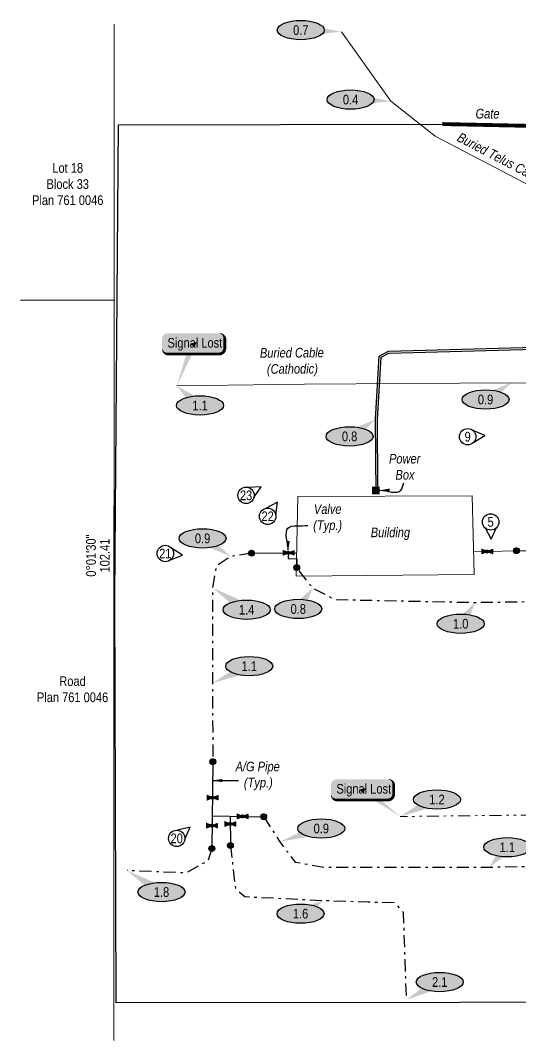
# Model space of a CAD drawing. Extents: x 1799 to 6004, y 5657000 to 5659938.
# Drawn here: x 4681 to 5199, y 5658882 to 5659938 of the extents above; entities that cross this region are included whole.
import ezdxf
from ezdxf.enums import TextEntityAlignment as Align

# ---------------------------------------------------------------- set-up
doc = ezdxf.new("R2010")
doc.units = 0
doc.header["$LTSCALE"] = 5
doc.linetypes.add('CENTERLINEX3', pattern=[5, 2.5, -1, 0.5, -1])
doc.linetypes.add('CENTERLINEX33', pattern=[6.5, 2.5, -1, 0.5, -1, 0.5, -1])
for name, color, linetype, lineweight in [('AS-CABLE-ATCO PIPELINES', 241, 'foc-CABLE', 9), ('AS-GENERAL', 48, 'Continuous', 18), ('EXISTING PIPE (EXIST OR HP)', 240, 'CENTERLINEX33', 20), ('T-TEXT', 48, 'Continuous', 18)]:
    doc.layers.add(name, color=color, linetype=linetype, lineweight=lineweight)
for name, color, linetype in [('AS-FENCE-DASH', 48, 'foc-FENCE-DASH'), ('AS-POWER-BURIED-ATCO PIPELINES', 241, 'foc-POWER_BURIED'), ('AS-SYMBOL', 7, 'Continuous'), ('CG-NOTES', 7, 'Continuous'), ('L-BD', 7, 'Continuous'), ('L-TITLEDB', 4, 'Continuous'), ('L-TITLEDB-T', 4, 'Continuous'), ('P-ELEVATION', 7, 'Continuous'), ('P-PROPOSED', 10, 'Continuous')]:
    doc.layers.add(name, color=color, linetype=linetype)
doc.layers.add('AS-TELUS-ATCO PIPELINES', color=7, linetype='foc-TEL', lineweight=9, true_color=0xff9c38)
doc.layers.add('EXISTING PIPE IP', color=7, linetype='CENTERLINEX3', lineweight=30, true_color=0x3800e0)
doc.styles.add('80', font='ARIALN.TTF', dxfattribs={"height": 10})
doc.styles.add('80CG', font='ARIALN.TTF', dxfattribs={"height": 10})
doc.styles.add('80L', font='ARIALN.TTF', dxfattribs={"height": 10})
doc.styles.add('foc-LtypeFont', font='ARIALN.TTF', dxfattribs={"height": 7.349999999999999})
doc.linetypes.add('foc-CABLE', pattern='A,2,-1,["C",foc-LtypeFont,S=0.2,R=0,X=-0.625,Y=-0.75],-1.239999999999999,8', length=12.24)
doc.linetypes.add('foc-FENCE-DASH', pattern='A,0.5,-0.5,1,-0.5,1,-0.5,1,-0.5,1,-0.5,["X",foc-LtypeFont,S=0.2,R=0,X=-0.625,Y=-0.75],-0.5', length=7.5)
doc.linetypes.add('foc-POWER_BURIED', pattern='A,10,-1,["P",foc-LtypeFont,S=0.2,R=0,X=-0.425,Y=-0.75],-2', length=13)
doc.linetypes.add('foc-TEL', pattern='A,2,-1,["T",foc-LtypeFont,S=0.2,R=0,X=-0.425,Y=-0.75],-1.239999999999999,8', length=12.24)
doc.dimstyles.new('Compass 5 000', dxfattribs={"dimscale": 5, "dimtxt": 9, "dimasz": 2, "dimexe": 0.2, "dimexo": 0.0625, "dimgap": 0.5, "dimtad": 0, "dimtih": 1, "dimtoh": 1, "dimzin": 0, "dimdsep": 46, "dimtxsty": '80CG', "dimcen": 0.1, "dimse1": 1, "dimse2": 1, "dimclrd": 256, "dimclrt": 256, "dimaunit": 1, "dimadec": 4, "dimazin": 0, "dimtfac": 0.06, "dimtofl": 0, "dimtmove": 0, "dimatfit": 1, "dimfxl": 0.2, "dimtolj": 1, "dimtzin": 0, "dimlwd": -1, "dimarcsym": 0})

# ---------------------------------------------------------------- blocks, each defined once
blk = doc.blocks.new('riser')
h = blk.add_hatch(color=255)
h.dxf.hatch_style = 1
edge = h.paths.add_edge_path()
edge.add_arc((0, 0), 0.7000000000000001, 0, 360)
blk.add_hatch(color=48).paths.add_polyline_path([(0.5809894393423747, -0.1498374831999172), (-0.5809055220925075, -0.1501624933266612, 0.7745966773228882)])
at = {"color": 48}
blk.add_line((-0.5809055220925075, -0.1501624933266612), (0.5809894393423747, -0.1498374831996898), dxfattribs=at)
blk.add_circle((0, 0), 0.6000000000000001, dxfattribs=at)
blk = doc.blocks.new('VALVE')
h = blk.add_hatch(color=255)
h.dxf.hatch_style = 1
edge = h.paths.add_edge_path()
edge.add_line((-0.3331559876357459, 0.2409656911968225), (-1.200137500000528, 0.5877582961427841))
edge.add_line((-1.200137500000528, 0.5877582961427841), (-1.200137500000528, -0.5877582961426513))
edge.add_line((-1.200137500000528, -0.5877582961426513), (-0.3331559876357524, -0.2409656911968138))
edge.add_arc((-4.365401700274103e-17, 0), 0.4111658745950492, 215.877534365669, 324.1224656343261)
edge.add_line((0.3331559876357318, -0.2409656911968419), (1.200137499999619, -0.5877582961427126))
edge.add_line((1.200137499999619, -0.5877582961427126), (1.200137499999619, 0.5877582961428456))
edge.add_line((1.200137499999619, 0.5877582961428456), (0.3331559876357255, 0.2409656911968507))
edge.add_arc((-2.357891191326742e-17, -2.775557561562891e-17), 0.4111658745950492, 35.87753436567538, 144.1224656343295)
at = {"color": 48}
for p, q in [((-1.100137500000528, 0.4400550000000863), (-1.100137500000528, -0.4400549999999726)), ((-0.2889102615608863, 0.115564104624184), (-1.100137500000528, 0.4400550000000863)), ((0.2889102615608863, 0.115564104624184), (1.100137499999619, 0.4400550000000863)), ((1.100137499999619, 0.4400550000000863), (1.100137499999619, -0.4400549999999726)), ((-1.100137500000528, -0.4400549999999726), (-0.2889102615608863, -0.115564104624184)), ((1.100137499999619, -0.4400549999999726), (0.2889102615608863, -0.115564104624184))]:
    blk.add_line(p, q, dxfattribs=at)
for radius in [0.3111658745950492, 0.1100137500000011]:
    blk.add_circle((0, 0), radius, dxfattribs=at)
blk = doc.blocks.new('*U424')
h = blk.add_hatch(color=255)
edge = h.paths.add_edge_path()
edge.add_line((-26.49999999999998, -11.5), (26.49999999999998, -11.5))
edge.add_arc((26.49999999999999, -5.499999999999993), 6.000000000000007, 269.9999999999999, 359.9999999999999)
edge.add_line((32.49999999999999, -5.5), (32.49999999999999, 4))
edge.add_arc((26.49999999999999, 3.999999999999993), 6.000000000000007, 6.361109362927026e-14, 90.00000000000006)
edge.add_line((26.49999999999998, 10), (-26.49999999999998, 10))
edge.add_arc((-26.49999999999999, 3.999999999999993), 6.000000000000007, 89.99999999999993, 179.9999999999999)
edge.add_line((-32.49999999999999, 4), (-32.49999999999999, -5.5))
edge.add_arc((-26.49999999999999, -5.499999999999993), 6.000000000000007, 180.0000000000001, 270.0000000000001)
at = {"color": 1, "flags": 128}
blk.add_lwpolyline([(-26.49999999999998, -11.5, 3, 3, 0), (26.49999999999998, -11.5, 3, 3, 0.4142135623730951), (32.49999999999999, -5.5, 3, 3, 0), (32.49999999999999, 4, 3, 0, 0.4142135623730951), (26.49999999999998, 10, 0, 0, 0), (-26.49999999999998, 10, 0, 0, 0.4142135623730951), (-32.49999999999999, 4, 0, 0, 0), (-32.49999999999999, -5.5, 0, 3, 0.4142135623730951)], format="xyseb", close=True, dxfattribs=at)
for points in [[(-17.2615314616915, -44.64393199272006, 0, 7.5, 0), (-3.4e-15, 0, 0, 0, 0)], [(1.090935834556255, -4.509644911992538, 0, 7.5, 0), (-3.4e-15, -3.944304526105059e-31, 0, 0, 0)]]:
    blk.add_lwpolyline(points, format="xyseb", dxfattribs=at)
at = {"color": 1, "style": '80'}
blk.add_attdef('ENTER_TEXT_001', (-26.84515688949523, -4.918144611186903), '', height=10, dxfattribs=at)
blk = doc.blocks.new('*U426')
h = blk.add_hatch(color=255)
edge = h.paths.add_edge_path()
edge.add_line((-26.49999999999998, -11.5), (26.49999999999998, -11.5))
edge.add_arc((26.49999999999999, -5.499999999999993), 6.000000000000007, 269.9999999999999, 359.9999999999999)
edge.add_line((32.49999999999999, -5.5), (32.49999999999999, 4))
edge.add_arc((26.49999999999999, 3.999999999999993), 6.000000000000007, 6.361109362927026e-14, 90.00000000000006)
edge.add_line((26.49999999999998, 10), (-26.49999999999998, 10))
edge.add_arc((-26.49999999999999, 3.999999999999993), 6.000000000000007, 89.99999999999993, 179.9999999999999)
edge.add_line((-32.49999999999999, 4), (-32.49999999999999, -5.5))
edge.add_arc((-26.49999999999999, -5.499999999999993), 6.000000000000007, 180.0000000000001, 270.0000000000001)
at = {"color": 1, "flags": 128}
blk.add_lwpolyline([(-26.49999999999998, -11.5, 3, 3, 0), (26.49999999999998, -11.5, 3, 3, 0.4142135623730951), (32.49999999999999, -5.5, 3, 3, 0), (32.49999999999999, 4, 3, 0, 0.4142135623730951), (26.49999999999998, 10, 0, 0, 0), (-26.49999999999998, 10, 0, 0, 0.4142135623730951), (-32.49999999999999, 4, 0, 0, 0), (-32.49999999999999, -5.5, 0, 3, 0.4142135623730951)], format="xyseb", close=True, dxfattribs=at)
for points in [[(39.27746186405869, -28.63561604395063, 0, 7.500000000000002, 0), (-3.4e-15, 0, 0, 0, 0)], [(1.090935834556255, -4.509644911992538, 0, 7.5, 0), (-3.4e-15, -3.944304526105059e-31, 0, 0, 0)]]:
    blk.add_lwpolyline(points, format="xyseb", dxfattribs=at)
at = {"color": 1, "style": '80'}
blk.add_attdef('ENTER_TEXT_001', (-26.84515688949523, -4.918144611186903), '', height=10, dxfattribs=at)
blk = doc.blocks.new('*U430')
at = {"layer": 'P-ELEVATION'}
h = blk.add_hatch(color=111, dxfattribs=at)
h.dxf.hatch_style = 1
edge = h.paths.add_edge_path()
edge.add_ellipse((0, 0), major_axis=(-24.375, 0), ratio=0.4102564102564102, start_angle=0, end_angle=360)
at = {"layer": 'P-ELEVATION', "color": 7, "flags": 128}
blk.add_lwpolyline([(0, 0, 12.49999999999999, 0, 0), (-34.75961608717843, -18.5230582196324, 0, 0, 0)], format="xyseb", dxfattribs=at)
at = {"layer": 'P-ELEVATION', "color": 7}
blk.add_ellipse((0, 0), major_axis=(-24.375, 0), ratio=0.4102564102564102, dxfattribs=at)
at = {"layer": 'P-ELEVATION', "style": '80'}
blk.add_attdef('ELEVATION', text='', height=10, dxfattribs=at).set_placement((0, 0), align=Align.MIDDLE_CENTER)
blk = doc.blocks.new('*U431')
at = {"layer": 'P-ELEVATION'}
h = blk.add_hatch(color=111, dxfattribs=at)
h.dxf.hatch_style = 1
edge = h.paths.add_edge_path()
edge.add_ellipse((0, 0), major_axis=(-24.375, 0), ratio=0.4102564102564102, start_angle=0, end_angle=360)
at = {"layer": 'P-ELEVATION', "color": 7, "flags": 128}
blk.add_lwpolyline([(0, 0, 12.5, 0, 0), (24.10873861950411, 13.68596574413007, 0, 0, 0)], format="xyseb", dxfattribs=at)
at = {"layer": 'P-ELEVATION', "color": 7}
blk.add_ellipse((0, 0), major_axis=(-24.375, 0), ratio=0.4102564102564102, dxfattribs=at)
at = {"layer": 'P-ELEVATION', "style": '80'}
blk.add_attdef('ELEVATION', text='', height=10, dxfattribs=at).set_placement((0, 0), align=Align.MIDDLE_CENTER)
blk = doc.blocks.new('*U432')
at = {"layer": 'P-ELEVATION'}
h = blk.add_hatch(color=111, dxfattribs=at)
h.dxf.hatch_style = 1
edge = h.paths.add_edge_path()
edge.add_ellipse((0, 0), major_axis=(-24.375, 0), ratio=0.4102564102564102, start_angle=0, end_angle=360)
at = {"layer": 'P-ELEVATION', "color": 7, "flags": 128}
blk.add_lwpolyline([(0, 0, 12.49999999999999, 0, 0), (-35.52872613505416, 22.22059116962446, 0, 0, 0)], format="xyseb", dxfattribs=at)
at = {"layer": 'P-ELEVATION', "color": 7}
blk.add_ellipse((0, 0), major_axis=(-24.375, 0), ratio=0.4102564102564102, dxfattribs=at)
at = {"layer": 'P-ELEVATION', "style": '80'}
blk.add_attdef('ELEVATION', text='', height=10, dxfattribs=at).set_placement((0, 0), align=Align.MIDDLE_CENTER)
blk = doc.blocks.new('*U433')
at = {"layer": 'P-ELEVATION'}
h = blk.add_hatch(color=111, dxfattribs=at)
h.dxf.hatch_style = 1
edge = h.paths.add_edge_path()
edge.add_ellipse((0, 0), major_axis=(-24.375, 0), ratio=0.4102564102564102, start_angle=0, end_angle=360)
at = {"layer": 'P-ELEVATION', "color": 7, "flags": 128}
blk.add_lwpolyline([(0, 0, 12.49999999999999, 0, 0), (-43.03429538361188, -13.81999264068545, 0, 0, 0)], format="xyseb", dxfattribs=at)
at = {"layer": 'P-ELEVATION', "color": 7}
blk.add_ellipse((0, 0), major_axis=(-24.375, 0), ratio=0.4102564102564102, dxfattribs=at)
at = {"layer": 'P-ELEVATION', "style": '80'}
blk.add_attdef('ELEVATION', text='', height=10, dxfattribs=at).set_placement((0, 0), align=Align.MIDDLE_CENTER)
blk = doc.blocks.new('*U434')
at = {"layer": 'P-ELEVATION'}
h = blk.add_hatch(color=111, dxfattribs=at)
h.dxf.hatch_style = 1
edge = h.paths.add_edge_path()
edge.add_ellipse((0, 0), major_axis=(-24.375, 0), ratio=0.4102564102564102, start_angle=0, end_angle=360)
at = {"layer": 'P-ELEVATION', "color": 7, "flags": 128}
blk.add_lwpolyline([(0, 0, 12.49999999999999, 0, 0), (-18.52022249788156, -20.60683473616539, 0, 0, 0)], format="xyseb", dxfattribs=at)
at = {"layer": 'P-ELEVATION', "color": 7}
blk.add_ellipse((0, 0), major_axis=(-24.375, 0), ratio=0.4102564102564102, dxfattribs=at)
at = {"layer": 'P-ELEVATION', "style": '80'}
blk.add_attdef('ELEVATION', text='', height=10, dxfattribs=at).set_placement((0, 0), align=Align.MIDDLE_CENTER)
blk = doc.blocks.new('*U440')
at = {"layer": 'P-ELEVATION'}
h = blk.add_hatch(color=111, dxfattribs=at)
h.dxf.hatch_style = 1
edge = h.paths.add_edge_path()
edge.add_ellipse((0, 0), major_axis=(-24.375, 0), ratio=0.4102564102564102, start_angle=0, end_angle=360)
at = {"layer": 'P-ELEVATION', "color": 7, "flags": 128}
blk.add_lwpolyline([(0, 0, 12.49999999999999, 0, 0), (-38.02806546003801, -17.65998292643805, 0, 0, 0)], format="xyseb", dxfattribs=at)
at = {"layer": 'P-ELEVATION', "color": 7}
blk.add_ellipse((0, 0), major_axis=(-24.375, 0), ratio=0.4102564102564102, dxfattribs=at)
at = {"layer": 'P-ELEVATION', "style": '80'}
blk.add_attdef('ELEVATION', text='', height=10, dxfattribs=at).set_placement((0, 0), align=Align.MIDDLE_CENTER)
blk = doc.blocks.new('*U441')
at = {"layer": 'P-ELEVATION'}
h = blk.add_hatch(color=111, dxfattribs=at)
h.dxf.hatch_style = 1
edge = h.paths.add_edge_path()
edge.add_ellipse((0, 0), major_axis=(-24.375, 0), ratio=0.4102564102564102, start_angle=0, end_angle=360)
at = {"layer": 'P-ELEVATION', "color": 7, "flags": 128}
blk.add_lwpolyline([(0, 0, 12.49999999999999, 0, 0), (-35.24137373133503, 22.77197832653763, 0, 0, 0)], format="xyseb", dxfattribs=at)
at = {"layer": 'P-ELEVATION', "color": 7}
blk.add_ellipse((0, 0), major_axis=(-24.375, 0), ratio=0.4102564102564102, dxfattribs=at)
at = {"layer": 'P-ELEVATION', "style": '80'}
blk.add_attdef('ELEVATION', text='', height=10, dxfattribs=at).set_placement((0, 0), align=Align.MIDDLE_CENTER)
blk = doc.blocks.new('*U442')
at = {"layer": 'P-ELEVATION'}
h = blk.add_hatch(color=111, dxfattribs=at)
h.dxf.hatch_style = 1
edge = h.paths.add_edge_path()
edge.add_ellipse((0, 0), major_axis=(-24.375, 0), ratio=0.4102564102564102, start_angle=0, end_angle=360)
at = {"layer": 'P-ELEVATION', "color": 7, "flags": 128}
blk.add_lwpolyline([(0, 0, 12.49999999999999, 0, 0), (29.04658438058694, -18.74281213004884, 0, 0, 0)], format="xyseb", dxfattribs=at)
at = {"layer": 'P-ELEVATION', "color": 7}
blk.add_ellipse((0, 0), major_axis=(-24.375, 0), ratio=0.4102564102564102, dxfattribs=at)
at = {"layer": 'P-ELEVATION', "style": '80'}
blk.add_attdef('ELEVATION', text='', height=10, dxfattribs=at).set_placement((0, 0), align=Align.MIDDLE_CENTER)
blk = doc.blocks.new('*U443')
at = {"layer": 'P-ELEVATION'}
h = blk.add_hatch(color=111, dxfattribs=at)
h.dxf.hatch_style = 1
edge = h.paths.add_edge_path()
edge.add_ellipse((0, 0), major_axis=(-24.375, 0), ratio=0.4102564102564102, start_angle=0, end_angle=360)
at = {"layer": 'P-ELEVATION', "color": 7, "flags": 128}
blk.add_lwpolyline([(0, 0, 12.49999999999999, 0, 0), (14.83452462183264, 21.75375044864316, 0, 0, 0)], format="xyseb", dxfattribs=at)
at = {"layer": 'P-ELEVATION', "color": 7}
blk.add_ellipse((0, 0), major_axis=(-24.375, 0), ratio=0.4102564102564102, dxfattribs=at)
at = {"layer": 'P-ELEVATION', "style": '80'}
blk.add_attdef('ELEVATION', text='', height=10, dxfattribs=at).set_placement((0, 0), align=Align.MIDDLE_CENTER)
blk = doc.blocks.new('*U449')
at = {"layer": 'P-ELEVATION'}
h = blk.add_hatch(color=111, dxfattribs=at)
h.dxf.hatch_style = 1
edge = h.paths.add_edge_path()
edge.add_ellipse((0, 0), major_axis=(-24.375, 0), ratio=0.4102564102564102, start_angle=0, end_angle=360)
at = {"layer": 'P-ELEVATION', "color": 7, "flags": 128}
blk.add_lwpolyline([(0, 0, 12.49999999999999, 0, 0), (-24.08366724212215, 20.13445316902663, 0, 0, 0)], format="xyseb", dxfattribs=at)
at = {"layer": 'P-ELEVATION', "color": 7}
blk.add_ellipse((0, 0), major_axis=(-24.375, 0), ratio=0.4102564102564102, dxfattribs=at)
at = {"layer": 'P-ELEVATION', "style": '80'}
blk.add_attdef('ELEVATION', text='', height=10, dxfattribs=at).set_placement((0, 0), align=Align.MIDDLE_CENTER)
blk = doc.blocks.new('*U448')
at = {"layer": 'P-ELEVATION'}
h = blk.add_hatch(color=111, dxfattribs=at)
h.dxf.hatch_style = 1
edge = h.paths.add_edge_path()
edge.add_ellipse((0, 0), major_axis=(-24.375, 0), ratio=0.4102564102564102, start_angle=0, end_angle=360)
at = {"layer": 'P-ELEVATION', "color": 7, "flags": 128}
blk.add_lwpolyline([(0, 0, 12.49999999999999, 0, 0), (26.78077303731007, 17.45259457954251, 0, 0, 0)], format="xyseb", dxfattribs=at)
at = {"layer": 'P-ELEVATION', "color": 7}
blk.add_ellipse((0, 0), major_axis=(-24.375, 0), ratio=0.4102564102564102, dxfattribs=at)
at = {"layer": 'P-ELEVATION', "style": '80'}
blk.add_attdef('ELEVATION', text='', height=10, dxfattribs=at).set_placement((0, 0), align=Align.MIDDLE_CENTER)
blk = doc.blocks.new('*U455')
at = {"layer": 'P-ELEVATION'}
h = blk.add_hatch(color=111, dxfattribs=at)
h.dxf.hatch_style = 1
edge = h.paths.add_edge_path()
edge.add_ellipse((0, 0), major_axis=(-24.375, 0), ratio=0.4102564102564102, start_angle=0, end_angle=360)
at = {"layer": 'P-ELEVATION', "color": 7, "flags": 128}
blk.add_lwpolyline([(0, 0, 12.49999999999999, 0, 0), (41.84624471937404, -1.678629158299219, 0, 0, 0)], format="xyseb", dxfattribs=at)
at = {"layer": 'P-ELEVATION', "color": 7}
blk.add_ellipse((0, 0), major_axis=(-24.375, 0), ratio=0.4102564102564102, dxfattribs=at)
at = {"layer": 'P-ELEVATION', "style": '80'}
blk.add_attdef('ELEVATION', text='', height=10, dxfattribs=at).set_placement((0, 0), align=Align.MIDDLE_CENTER)
blk = doc.blocks.new('*U465')
at = {"layer": 'CG-NOTES', "color": 182}
blk.add_lwpolyline([(-5.83678734751805, -6.158888979341422), (0.4831524477350566, -17.9935144902892), (6.158888979341422, -5.83678734751805)], dxfattribs=at)
blk.add_circle((0, 0), 8.485281374238571, dxfattribs=at)
at = {"color": 182, "style": '80L'}
blk.add_attdef('#', text='', height=10, dxfattribs=at).set_placement((0, 0), align=Align.MIDDLE_CENTER)
blk = doc.blocks.new('*U469')
at = {"layer": 'CG-NOTES', "color": 182}
blk.add_lwpolyline([(6.39684542778464, -5.574977002018102), (17.95773364470411, 1.23280263864981), (5.574977002018102, 6.39684542778464)], dxfattribs=at)
blk.add_circle((0, 0), 8.485281374238571, dxfattribs=at)
at = {"color": 182, "style": '80L'}
blk.add_attdef('#', text='', height=10, dxfattribs=at).set_placement((0, 0), align=Align.MIDDLE_CENTER)
blk = doc.blocks.new('*U479')
at = {"layer": 'CG-NOTES', "color": 182}
blk.add_lwpolyline([(8.452992316833104, -0.739541000594631), (13.7887999761416, 11.57017697435771), (0.739541000594631, 8.452992316833104)], dxfattribs=at)
blk.add_circle((0, 0), 8.485281374238571, dxfattribs=at)
at = {"color": 182, "style": '80L'}
blk.add_attdef('#', text='', height=10, dxfattribs=at).set_placement((0, 0), align=Align.MIDDLE_CENTER)
blk = doc.blocks.new('*U478')
at = {"layer": 'CG-NOTES', "color": 182}
blk.add_lwpolyline([(5.454233732064527, -6.500102645036417), (17.93150456565142, -1.568803369457833), (6.500102645036417, 5.454233732064527)], dxfattribs=at)
blk.add_circle((0, 0), 8.485281374238571, dxfattribs=at)
at = {"color": 182, "style": '80L'}
blk.add_attdef('#', text='', height=10, dxfattribs=at).set_placement((0, 0), align=Align.MIDDLE_CENTER)
blk = doc.blocks.new('*U480')
at = {"layer": 'CG-NOTES', "color": 182}
blk.add_lwpolyline([(8.356370883840226, 1.473453647627673), (10.32437585431883, 14.74473679720185), (-1.473453647627673, 8.356370883840226)], dxfattribs=at)
blk.add_circle((0, 0), 8.485281374238571, dxfattribs=at)
at = {"color": 182, "style": '80L'}
blk.add_attdef('#', text='', height=10, dxfattribs=at).set_placement((0, 0), align=Align.MIDDLE_CENTER)
blk = doc.blocks.new('*U481')
at = {"layer": 'CG-NOTES', "color": 182}
blk.add_lwpolyline([(8.19615242270663, -2.196152422706629), (15.58845726811989, 9.000000000000004), (2.196152422706629, 8.19615242270663)], dxfattribs=at)
blk.add_circle((0, 0), 8.485281374238571, dxfattribs=at)
at = {"color": 182, "style": '80L'}
blk.add_attdef('#', text='', height=10, dxfattribs=at).set_placement((0, 0), align=Align.MIDDLE_CENTER)

msp = doc.modelspace()

# ---------------------------------------------------------------- linework, layer by layer
at = {"layer": 'AS-CABLE-ATCO PIPELINES', "flags": 128}
msp.add_lwpolyline([(4843.117217165115, 5659559.729210841), (4975.317217165126, 5659561.589210887), (5189.657217165094, 5659563.149210843), (5367.73721716511, 5659562.709210846), (5569.297217165108, 5659564.709210847), (5695.957217165106, 5659564.929210872), (5744.517217165106, 5659570.209210844), (5764.737217165108, 5659577.909210835), (5770.817217165121, 5659597.509210887), (5773.377217165121, 5659765.969210882), (5781.77721716512, 5659842.409210834)], dxfattribs=at)
at = {"layer": 'AS-FENCE-DASH', "flags": 128}
msp.add_lwpolyline([(5208.277217165117, 5659829.109210866), (5425.797217165103, 5659825.989210877), (5793.65721716512, 5659826.269210877), (5798.877217165124, 5658907.309210839), (5492.237217165108, 5658921.629210875), (4780.497217165121, 5658920.809210884), (4779.057217165114, 5659341.889210882), (4782.677217165083, 5659830.069210875), (5117.997217165119, 5659830.989210846)], dxfattribs=at)
at = {"layer": 'AS-GENERAL', "const_width": 3.999999999999997, "flags": 128}
msp.add_lwpolyline([(5117.997217165119, 5659830.989210846), (5208.277217165117, 5659829.109210866)], dxfattribs=at)
at = {"layer": 'AS-GENERAL', "flags": 128}
msp.add_lwpolyline([(4968.317217165126, 5659445.169210837), (4966.717217165117, 5659362.769210834), (5150.97721716513, 5659364.469210835), (5149.137217165132, 5659446.049210879)], close=True, dxfattribs=at)
at = {"layer": 'AS-POWER-BURIED-ATCO PIPELINES', "flags": 128}
msp.add_lwpolyline([(5049.563828147174, 5659448.417875949), (5048.857217165105, 5659524.969210834), (5052.737217165111, 5659590.749210835), (5062.237217165107, 5659595.809210855), (5226.677217165112, 5659600.349210847), (5287.897217165113, 5659596.989210846), (5300.637217165106, 5659602.649210871), (5302.597217165124, 5659613.449210839)], dxfattribs=at)
msp.add_lwpolyline([(5051.355175042302, 5659454.593263826), (5050.85710184149, 5659524.917368405), (5054.667169407045, 5659589.511761309), (5062.762290144223, 5659593.823478265), (5226.649974948607, 5659598.348229468), (5287.787643257539, 5659594.992748162, 0.1187808605400522), (5288.709011610377, 5659595.161956219), (5301.44901161037, 5659600.821956245, 0.2482145411843204), (5302.604549406931, 5659602.2921765), (5304.564549406948, 5659613.092176468)], format="xyb", dxfattribs=at)
at = {"layer": 'AS-POWER-BURIED-ATCO PIPELINES', "const_width": 7.997869404799997, "flags": 128}
msp.add_lwpolyline([(5049.377217165125, 5659447.550276176), (5049.377217165125, 5659455.548145579)], dxfattribs=at)
at = {"layer": 'AS-TELUS-ATCO PIPELINES', "flags": 128}
msp.add_lwpolyline([(5013.677217165111, 5659926.529210868), (5064.937217165122, 5659854.669210884), (5110.657217165123, 5659818.409210848), (5217.797217165134, 5659762.529210838), (5284.637217165105, 5659737.129210875), (5324.287765143416, 5659680.996302749)], dxfattribs=at)
at = {"layer": 'EXISTING PIPE (EXIST OR HP)', "linetype": 'ByBlock', "flags": 128}
msp.add_lwpolyline([(5194.777217165117, 5659389.149210873), (5150.447246096309, 5659387.966515085)], dxfattribs=at)
at = {"layer": 'EXISTING PIPE (EXIST OR HP)', "flags": 128}
for points in [[(5194.777217165117, 5659389.149210873), (5414.337217165116, 5659388.609210881), (5575.297217165136, 5659388.549210832), (5671.357217165106, 5659387.049210847), (5684.297217165104, 5659388.489210847), (5701.477217165129, 5659389.109210865)], [(5796.877217165123, 5659122.589210885), (5617.797217165134, 5659118.229210841), (5303.77721716512, 5659116.409210878), (5074.537217165127, 5659113.849210846)]]:
    msp.add_lwpolyline(points, dxfattribs=at)
at = {"layer": 'EXISTING PIPE IP', "flags": 128}
for points in [[(5264.837217165113, 5659630.009210857), (5268.117217165111, 5659598.60921088), (5268.277217165118, 5659474.369210841), (5267.037217165129, 5659364.929210844), (5255.657217165094, 5659345.94921087), (5239.277217165118, 5659336.589210884), (5151.977217165127, 5659335.249210838), (5007.057217165116, 5659338.229210841), (4983.75721716513, 5659350.56921089), (4967.277217165118, 5659371.589210884)], [(4920.557217165117, 5659386.649210873), (4898.877217165121, 5659383.169210883), (4883.857217165133, 5659372.929210844), (4880.257217165098, 5659350.809210854), (4880.117217165113, 5659251.929210843), (4880.39721716511, 5659170.629210831)], [(4933.137217165099, 5659113.649210887), (4949.7572171651, 5659087.60921085), (4965.797217165105, 5659066.709210889), (4995.677217165109, 5659061.309210869), (5166.857217165102, 5659061.429210873), (5367.417217165129, 5659065.029210839), (5534.337217165116, 5659067.529210836), (5655.257217165096, 5659070.289210873), (5666.757217165127, 5659081.129210846), (5669.817217165124, 5659101.349210892), (5670.217217165121, 5659158.809210868), (5680.797217165106, 5659180.789210888), (5704.737217165111, 5659192.449210885), (5794.637217165134, 5659191.829210879)], [(4879.417217165134, 5659080.669210853), (4875.297217165136, 5659067.969210866), (4852.817217165127, 5659055.409210878), (4791.77721716509, 5659057.829210879)], [(4898.617217165116, 5659083.849210889), (4903.837217165114, 5659039.50921084), (4913.517217165106, 5659030.929210829), (4995.417217165103, 5659026.909210849), (5040.857217165103, 5659025.529210883), (5068.717217165122, 5659024.629210875), (5077.557217165119, 5659014.689210865), (5080.677217165111, 5658923.889210836)]]:
    msp.add_lwpolyline(points, dxfattribs=at)
at = {"layer": 'EXISTING PIPE IP', "linetype": 'ByBlock', "flags": 128}
for points in [[(4920.557217165117, 5659386.649210873), (4966.457217165109, 5659386.929210845)], [(4958.717217165119, 5659386.889210838), (4958.563768698746, 5659380.967776099), (4967.355983652773, 5659380.711207988), (4967.277217165118, 5659371.589210884)], [(4880.39721716511, 5659170.629210831), (4879.417217165134, 5659080.669210853)], [(4879.757217165099, 5659114.469210866), (4933.137217165099, 5659113.649210887)], [(4898.537919128136, 5659114.180710019), (4898.617217165116, 5659083.849210889)]]:
    msp.add_lwpolyline(points, dxfattribs=at)
at = {"layer": 'L-TITLEDB', "linetype": 'Continuous', "lineweight": 0}
msp.add_line((4777.849174372668, 5658881.773747968), (4778.185839825153, 5659648.618375392), dxfattribs=at)
msp.add_lwpolyline([(4681.174925457555, 5659648.485050326), (4718.097217165126, 5659648.535610885), (4778.185839825153, 5659648.618375392), (4778.31124795462, 5659934.268564987)], dxfattribs=at)
at = {"layer": 'L-TITLEDB', "linetype": 'Continuous', "lineweight": 0, "flags": 128}
msp.add_lwpolyline([(4779.082817165112, 5659648.619610879), (4718.097217165126, 5659648.535610885), (4681.174925457555, 5659648.485050326)], dxfattribs=at)
at = {"layer": 'P-PROPOSED', "lineweight": 0}
msp.add_lwpolyline([(4777.849174372697, 5658881.773747968), (4777.865025473688, 5658917.878823626), (4777.998805234661, 5659222.597618598), (4778.186044230839, 5659649.083963486), (4778.311247954598, 5659934.268564987)], dxfattribs=at)

# ---------------------------------------------------------------- block references
for name, p, xscale, yscale, zscale, values in [('*U455', (4971.523529036218, 5659928.328255846), 0.9998889383543472, 0.9998889383543472, 0.9998889383543472, {'ELEVATION': '0.7'}), ('*U455', (5023.095619958551, 5659856.347653612), 0.9998889383543472, 0.9998889383543472, 0.9998889383543472, {'ELEVATION': '0.4'}), ('*U424', (4860.374151459798, 5659604.361253066), 0.999733676, 0.999733676, 0.999733676, {'ENTER_TEXT_001': 'Signal Lost'}), ('*U449', (4867.198209635518, 5659539.596993838), 0.9998889383543472, 0.9998889383543472, 0.9998889383543472, {'ELEVATION': '1.1'}), ('*U448', (5162.879418444506, 5659545.698554577), 0.9998889383543472, 0.9998889383543472, 0.9998889383543472, {'ELEVATION': '0.9'}), ('*U448', (5022.07941844452, 5659507.51855457), 0.9998889383543472, 0.9998889383543472, 0.9998889383543472, {'ELEVATION': '0.8'}), ('*U442', (4869.833858745997, 5659401.909941407), 0.9998889383543472, 0.9998889383543472, 0.9998889383543472, {'ELEVATION': '0.9'}), ('*U441', (4915.494676931469, 5659328.039761621), 0.9998889383543472, 0.9998889383543472, 0.9998889383543472, {'ELEVATION': '1.4'}), ('*U443', (4968.92434009001, 5659328.81787645), 0.9998889383543472, 0.9998889383543472, 0.9998889383543472, {'ELEVATION': '0.8'}), ('*U443', (5137.144340090012, 5659313.497876396), 0.9998889383543472, 0.9998889383543472, 0.9998889383543472, {'ELEVATION': '1.0'}), ('*U440', (4918.141059165621, 5659269.587232423), 0.9998889383543472, 0.9998889383543472, 0.9998889383543472, {'ELEVATION': '1.1'}), ('*U426', (5035.270215847533, 5659142.477200527), 0.999733676, 0.999733676, 0.999733676, {'ENTER_TEXT_001': 'Signal Lost'}), ('*U440', (5112.561059165634, 5659131.507232426), 0.9998889383543472, 0.9998889383543472, 0.9998889383543472, {'ELEVATION': '1.2'}), ('*U433', (4992.786733089048, 5659101.427668622), 0.9998889383543472, 0.9998889383543472, 0.9998889383543472, {'ELEVATION': '0.9'}), ('*U434', (5185.375382776596, 5659082.033756982), 0.9998889383543472, 0.9998889383543472, 0.9998889383543472, {'ELEVATION': '1.1'}), ('*U432', (4827.301997421352, 5659035.611087566), 0.9998889383543472, 0.9998889383543472, 0.9998889383543472, {'ELEVATION': '1.8'}), ('*U431', (4971.31115610178, 5659013.22476509), 0.9998889383543472, 0.9998889383543472, 0.9998889383543472, {'ELEVATION': '1.6'}), ('*U430', (5115.432972792124, 5658942.410211855), 0.9998889383543472, 0.9998889383543472, 0.9998889383543472, {'ELEVATION': '2.1'})]:
    msp.add_blockref(name, p, dxfattribs=dict(xscale=xscale, yscale=yscale, zscale=zscale)).add_auto_attribs(values)
at = {"layer": 'AS-SYMBOL', "xscale": 4.998668377999999, "yscale": 4.998668377999999, "zscale": 4.998668377999999}
for name, p in [('riser', (4920.557217165117, 5659386.649210873)), ('VALVE', (4958.717217165119, 5659386.889210838)), ('VALVE', (5164.497217165092, 5659388.289210888)), ('riser', (5194.777217165117, 5659389.149210873)), ('riser', (4967.277217165118, 5659371.589210884)), ('riser', (4880.39721716511, 5659170.629210831)), ('VALVE', (4880.15721716512, 5659133.329210836)), ('VALVE', (4898.497217165089, 5659106.129210891)), ('VALVE', (4911.157217165123, 5659113.909210877)), ('riser', (4933.137217165099, 5659113.649210887)), ('VALVE', (4879.537217165126, 5659104.429210888)), ('riser', (4898.617217165116, 5659083.849210889)), ('riser', (4879.417217165134, 5659080.669210853))]:
    msp.add_blockref(name, p, dxfattribs=at)
at = {"layer": 'CG-NOTES', "xscale": 0.999733676, "yscale": 0.999733676, "zscale": 0.999733676}
for name, p, values in [('*U469', (5144.350561208486, 5659507.202249521), {'#': '9'}), ('*U481', (4914.881247070515, 5659446.449501758), {'#': '23'}), ('*U480', (4937.239326999872, 5659424.743091117), {'#': '22'}), ('*U465', (5168.174892518964, 5659418.971768208), {'#': '5'}), ('*U478', (4831.238731774162, 5659386.212652518), {'#': '21'}), ('*U479', (4843.025394257579, 5659091.21030161), {'#': '20'})]:
    msp.add_blockref(name, p, dxfattribs=at).add_auto_attribs(values)

# ---------------------------------------------------------------- texts
at = {"layer": 'AS-POWER-BURIED-ATCO PIPELINES', "char_height": 9.997336755999997, "attachment_point": 1, "style": '80L'}
for s, width, insert, rotation in [('\\pi0.30769;{\\fArial Narrow|b0|i1|c0|p34;Buried Cable \\P\\pi7.4204;(Cathodic)}', 66.03451568894944, (4928.866818352994, 5659598.944505989), 0.4170002592040927), ('\\pi0.33064;{\\fArial Narrow|b0|i1|c0|p34;Power\\P\\pi6.9455;Box}', 33.55839017735335, (5062.547512774732, 5659489.355149072), 0.22466148241175363)]:
    msp.add_mtext_dynamic_manual_height_columns(s, width=width, gutter_width=50, heights=[0], dxfattribs=dict(at, insert=insert, rotation=rotation))
at = {"layer": 'AS-TELUS-ATCO PIPELINES', "insert": (5136.863356803326, 5659822.954905437), "char_height": 9.997336755999994, "attachment_point": 1, "rotation": 332.45523049737596, "style": '80L'}
msp.add_mtext_dynamic_manual_height_columns('\\pi0.31185;{\\fArial Narrow|b0|i1|c0|p34;Buried Telus Cable}', width=97.23506139154158, gutter_width=50, heights=[0], dxfattribs=at)
at = {"layer": 'EXISTING PIPE IP', "insert": (4903.915846885452, 5659170.650470273), "char_height": 9.997336755999983, "attachment_point": 1, "style": '80L'}
msp.add_mtext_dynamic_manual_height_columns('\\pi0.056068;{\\fArial Narrow|b0|i1|c0|p34;A/G Pipe\\P\\pi8.6963;(Typ.)}', width=45.66616643929055, gutter_width=50, heights=[0], dxfattribs=at)
at = {"layer": 'L-BD', "style": '80L'}
for s, p in [('0°01\'30"', (4754.277303080753, 5659384.045908206)), ('102.41', (4768.52345472829, 5659384.084852287))]:
    msp.add_text(s, height=9.997336755999997, rotation=90.15659999999993, dxfattribs=at).set_placement(p, align=Align.MIDDLE)
at = {"layer": 'L-TITLEDB-T', "char_height": 9.999999999999996, "width": 73.44924965893586, "attachment_point": 2, "style": '80L'}
for s, insert in [('Lot 18\\PBlock 33\\PPlan 761 0046', (4730.177904762151, 5659790.516589253)), ('Road\\PPlan 761 0046', (4735.177468922631, 5659259.002009926))]:
    msp.add_mtext(s, dxfattribs=dict(at, insert=insert))
at = {"layer": 'T-TEXT', "char_height": 9.997336755999987, "attachment_point": 1, "style": '80L'}
for s, width, insert in [('{\\fArial Narrow|b0|i1|c0|p34;Gate}', 24.65661664392903, (5152.534154673252, 5659846.776496811)), ('\\pi1.203;{\\fArial Narrow|b0|i1|c0|p34;Valve \\P\\pi0.53808;(Typ.)}', 29.34965893587992, (4983.886566025964, 5659437.234245175)), ('{\\fArial Narrow|b0|i1|c0|p34;Building}', 40.82987721691678, (5043.969361988149, 5659413.133096748))]:
    msp.add_mtext_dynamic_manual_height_columns(s, width=width, gutter_width=50, heights=[0], dxfattribs=dict(at, insert=insert))

# ---------------------------------------------------------------- leaders
at = {"layer": 'AS-POWER-BURIED-ATCO PIPELINES', "path_type": 1}
msp.add_leader([(5053.483518641898, 5659451.750121525), (5075.194877601431, 5659451.750121525), (5078.145977684899, 5659459.439681909)], dimstyle='Compass 5 000', override={"dimgap": 0.5, "dimtad": 0}, dxfattribs=at)
at = {"layer": 'EXISTING PIPE IP', "path_type": 1}
msp.add_leader([(4880.184166038537, 5659151.071987013), (4907.085850610504, 5659151.071987013)], dimstyle='Compass 5 000', override={"dimgap": 0.5, "dimtad": 0}, dxfattribs=at)
at = {"layer": 'T-TEXT', "path_type": 1}
msp.add_leader([(4958.52516132523, 5659389.190538717), (4958.285639047028, 5659412.508993275), (4978.793588392718, 5659415.377608897)], dimstyle='Compass 5 000', override={"dimgap": 0.5, "dimtad": 0}, dxfattribs=at)

doc.saveas('drawing.dxf')
